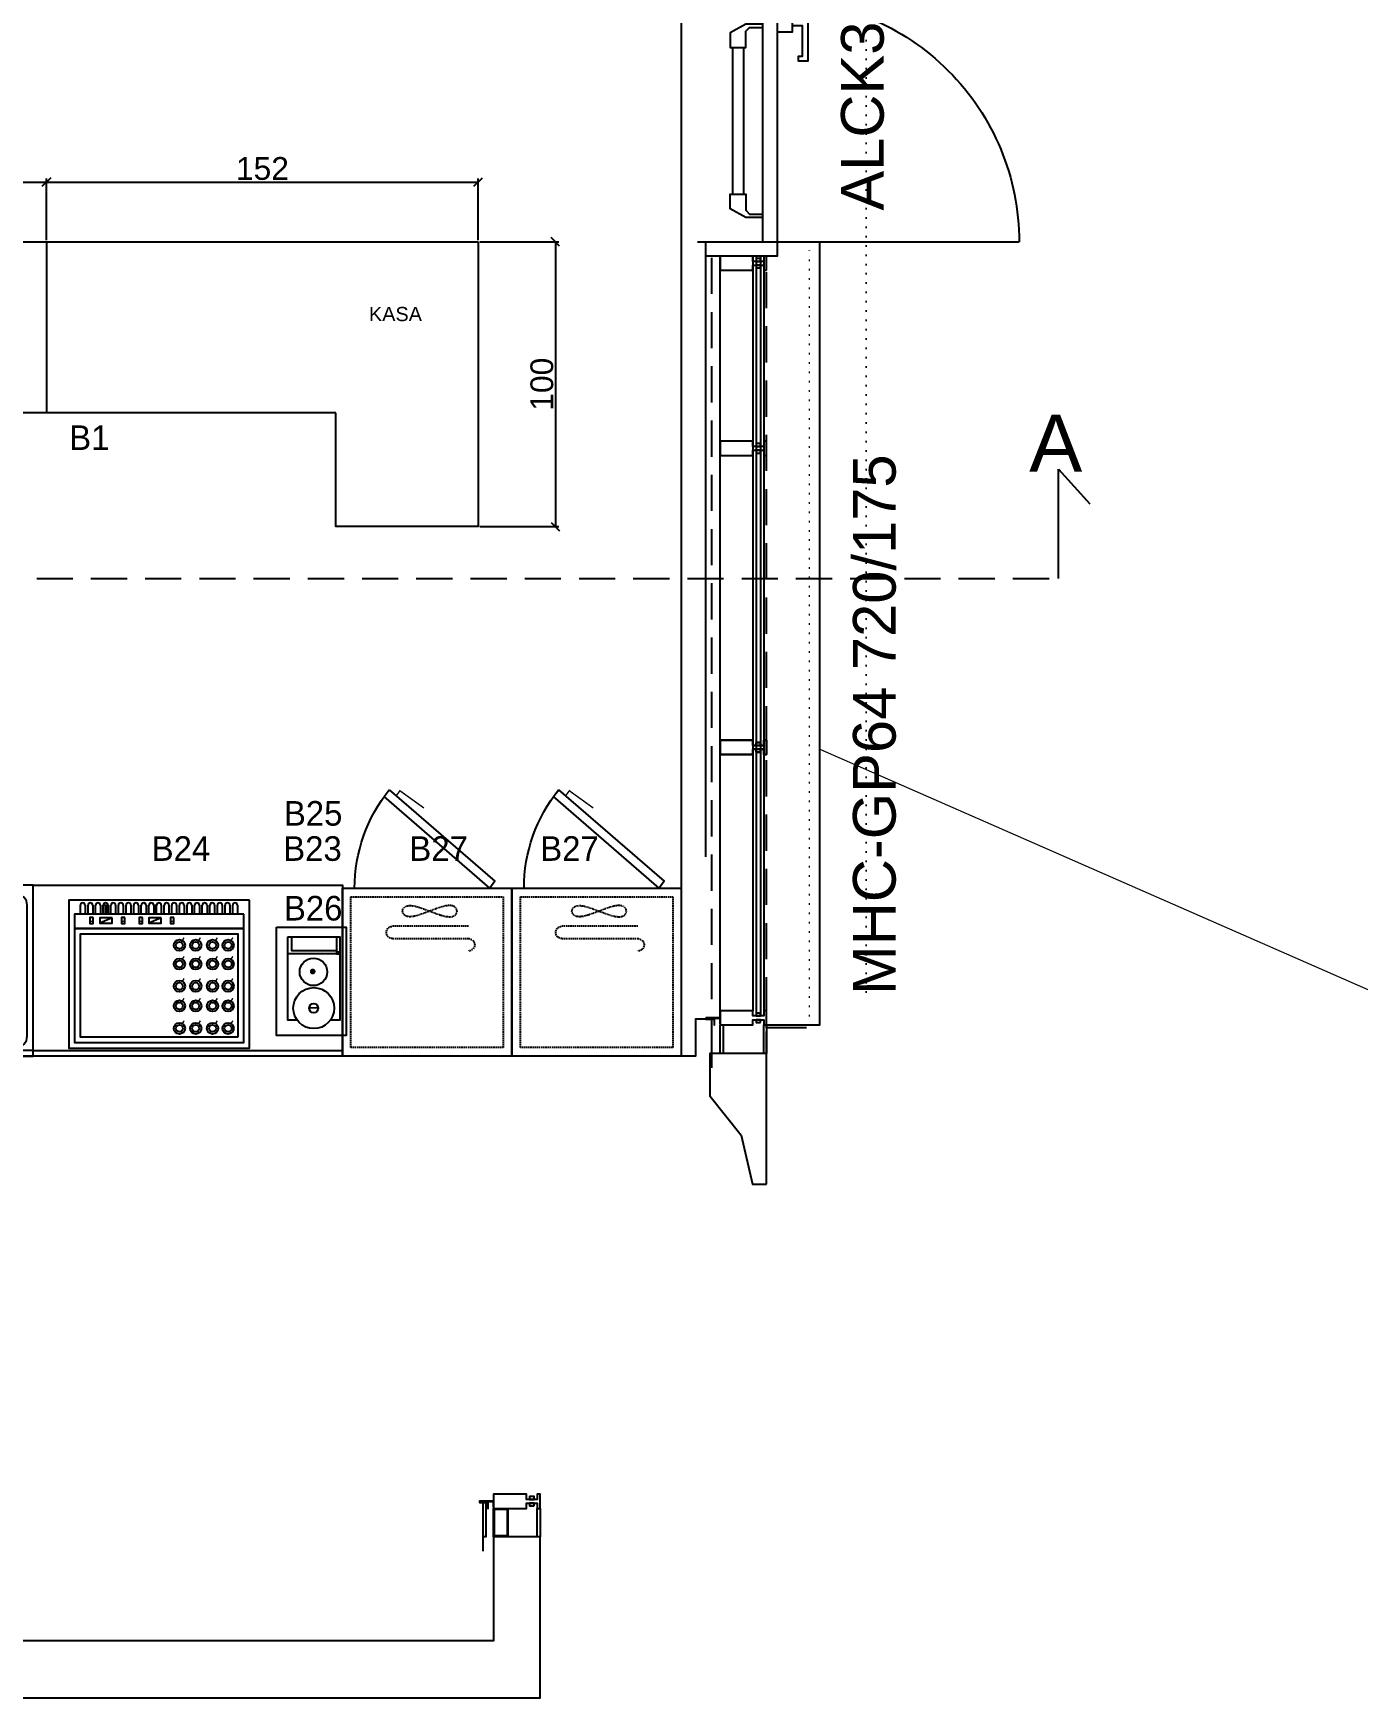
# Model space of a CAD drawing. Header units: millimetres. Extents: x 2103 to 6649, y 37758 to 41844.
# Drawn here: x 3157 to 3622, y 39838 to 40423 of the extents above; entities that cross this region are included whole.
import ezdxf
from ezdxf.enums import TextEntityAlignment as Align

# ---------------------------------------------------------------- set-up
doc = ezdxf.new("R2010")
doc.units = ezdxf.units.MM
doc.set_wipeout_variables(frame=1)
for name, pattern in [('DASHED', [0.75, 0.5, -0.25]), ('DOT2', [3.175, 0, -3.175]), ('HIDDENX2', [19.05, 12.7, -6.35])]:
    doc.linetypes.add(name, pattern=pattern)
for name, color, linetype in [('A_BetonarmeIz_ConcreteHidden', 8, 'HIDDENX2'), ('A_Cam_Glazing', 143, 'Continuous'), ('A_DuvarAlcipan_WallPlasterboard', 53, 'Continuous'), ('A_DuvarBlok_WallBrickBlock', 87, 'Continuous'), ('A_Giydirme_CurtainWall', 3, 'Continuous'), ('A_Gor_Elev4', 56, 'Continuous'), ('A_IzdusumGenel_ProjectionGeneral', 54, 'DOT2'), ('A_IzGenel_HiddenGeneral', 54, 'HIDDENX2'), ('A_Kapi_Door', 3, 'Continuous'), ('A_KapiDuvari_DoorWall', 53, 'Continuous'), ('A_Kaplama_Cladding', 25, 'Continuous'), ('A_KaplamaSeramik_Cladding', 55, 'Continuous'), ('A_Metal_Metal', 187, 'Continuous'), ('S2000-002 Çizgi', 7, 'Continuous'), ('Z_PozCamekan_RefShowcase', 152, 'Continuous'), ('Z_PozKapi_RefDoor', 5, 'Continuous'), ('Z_WipeoutKapi_WipeoutDoor', 255, 'Continuous'), ('Z_Xref', 7, 'Continuous')]:
    doc.layers.add(name, color=color, linetype=linetype)
doc.layers.add('X_KapiBilgisi_DoorInfo', color=247, linetype='Continuous', plot=False)
doc.layers.add('YN_U_YAZI SEMBOL', color=7, linetype='Continuous', lineweight=9)
doc.styles.add('NKY', font='arial.ttf')
doc.styles.add('NKY_POZ', font='arial.ttf')
doc.styles.get("Standard").update_dxf_attribs({"font": 'arial.ttf'})
doc.styles.add('TAKSİM', font='GOTHIC.TTF', dxfattribs={"height": 20})
doc.dimstyles.new('OLCU50', dxfattribs={"dimtxt": 8, "dimasz": 3, "dimexe": 1.25, "dimexo": 0.625, "dimtad": 1, "dimdec": 0, "dimtxsty": 'Standard', "dimblk": 'OBLIQUE', "dimcen": 2.5, "dimclrd": 256, "dimclre": 251, "dimclrt": 25, "dimadec": 0, "dimazin": 0, "dimtfac": 1, "dimtdec": 0, "dimtmove": 0, "dimatfit": 3, "dimldrblk": 'OBLIQUE', "dimfxl": 1, "dimarcsym": 0})

# ---------------------------------------------------------------- blocks, each defined once
blk = doc.blocks.new('GiydirmeProfil_MHT')
for points in [[(-25, 188), (25, 188), (25, 178), (6.5, 178), (6.5, 140), (25, 140), (25, 25), (-25, 25), (-25, 140), (-6.5, 140), (-6.5, 178), (-25, 178)], [(-16.5, 167), (-6.5, 167), (-6.5, 151), (-16.5, 151)], [(6.5, 167), (16.5, 167), (16.5, 151), (6.5, 151)]]:
    blk.add_lwpolyline(points, close=True)
blk = doc.blocks.new('*U3')
at = {"linetype": 'DOT2', "ltscale": 100}
blk.add_wipeout([(0, 3), (180, 3), (180, -28), (0, -28)], dxfattribs=at).dxf.layer = 'Z_WipeoutKapi_WipeoutDoor'
for p, q in [((175, 0), (5, 0)), ((90, 0), (90, -5)), ((5, -5), (175, -5))]:
    blk.add_line(p, q)
for points in [[(5, 0), (5, 85)], [(175, 0), (175, 85)], [(5, 0), (0, 0), (0, -25), (5, -25), (5, 0)], [(180, 0), (175, 0), (175, -25), (180, -25), (180, 0)], [(175, 0), (180, 0), (180, -25), (175, -25), (175, 0)]]:
    blk.add_lwpolyline(points)
at = {"ltscale": 0.14}
for points in [[(82.9, 5.43), (82.9, 10.83), (68.4, 10.83), (68.4, 7.53), (70.2, 7.53), (70.2, 8.93), (80.9, 8.93), (80.9, 5.43)], [(78.8, 0), (78.8, 5.43), (85, 5.43), (85, 0)], [(13.57, -5), (13.57, -11), (16.57, -16.5), (21.77, -16.5), (21.77, -11), (16.07, -11), (14.77, -9.7), (14.77, -5), (14.77, -5)], [(81.43, -5), (81.43, -11), (78.43, -16.5), (73.23, -16.5), (73.23, -11), (78.93, -11), (80.23, -9.7), (80.23, -5), (80.23, -5)], [(98.57, -5), (98.57, -11), (101.57, -16.5), (106.77, -16.5), (106.77, -11), (101.07, -11), (99.77, -9.7), (99.77, -5), (99.77, -5)], [(166.43, -5), (166.43, -11), (163.43, -16.5), (158.23, -16.5), (158.23, -11), (163.93, -11), (165.23, -9.7), (165.23, -5), (165.23, -5)], [(21.77, -11.69), (73.23, -11.69)], [(158.23, -11.69), (106.77, -11.69)], [(73.23, -15.69), (21.77, -15.69)], [(106.77, -15.69), (158.23, -15.69)]]:
    blk.add_lwpolyline(points, dxfattribs=at)
for centre, start, end in [((5, 0), 360, 90), ((175, 0), 90, 180)]:
    blk.add_arc(centre, 85, start, end)
at = {"layer": 'A_KapiDuvari_DoorWall'}
for points in [[(0, 0), (0, -25)], [(180, 0), (180, -25)]]:
    blk.add_lwpolyline(points, dxfattribs=at)
at = {"layer": 'X_KapiBilgisi_DoorInfo', "flags": 1}
for tag, p in [('SAGDAN/SOLDAN', (15.54, -5.58)), ('KASAMALZEMESI', (15.54, -6.06)), ('YANGINDAYANIMI', (15.54, -8.46)), ('CAM/MENFEZMALZEMESI', (15.54, -7.02)), ('CAM/MENFEZBOYUTLARI', (15.54, -7.5)), ('KANATMALZEMESI', (15.54, -6.54)), ('KILIT', (15.54, -8.94)), ('KAPIKOLU/ITME/CEKME/PANIK', (15.54, -9.42)), ('KAPICEK/CARPMABANDI/TEKMELIK', (15.54, -9.9)), ('DIGER', (15.54, -10.38)), ('IC/DIS', (15.54, -7.98))]:
    blk.add_attdef(tag, p, '', height=0.3, dxfattribs=at)
at = {"layer": 'Z_PozKapi_RefDoor', "color": 1, "style": 'NKY_POZ', "width": 0.8}
blk.add_attdef('KAPINO', text='', height=18, dxfattribs=at).set_placement((90, -30), align=Align.MIDDLE_CENTER)
blk = doc.blocks.new('_Oblique')
at = {"color": 0, "linetype": 'ByBlock', "lineweight": -2}
blk.add_line((-0.5, -0.5), (0.5, 0.5), dxfattribs=at)
blk = doc.blocks.new('*D10')
at = {"color": 251, "lineweight": -2, "transparency": 16777216}
for p, q in [((3101.24, 40349.91), (3101.24, 40371.54)), ((3161.24, 40349.91), (3161.24, 40371.54))]:
    blk.add_line(p, q, dxfattribs=at)
at = {"lineweight": -2, "transparency": 16777216}
blk.add_line((3101.24, 40370.29), (3161.24, 40370.29), dxfattribs=at)
at = {"layer": 'Defpoints', "color": 0, "transparency": 16777216}
for p in [(3161.24, 40370.29), (3101.24, 40349.29), (3161.24, 40349.29)]:
    blk.add_point(p, dxfattribs=at)
at = {"lineweight": -2, "transparency": 16777216, "xscale": 3, "yscale": 3, "zscale": 3, "rotation": 180}
blk.add_blockref('_Oblique', (3101.24, 40370.29), dxfattribs=at)
at = {"lineweight": -2, "transparency": 16777216, "xscale": 3, "yscale": 3, "zscale": 3}
blk.add_blockref('_Oblique', (3161.24, 40370.29), dxfattribs=at)
at = {"color": 25, "transparency": 16777216, "insert": (3131.24, 40375), "char_height": 8, "attachment_point": 5}
blk.add_mtext('60', dxfattribs=at)
blk = doc.blocks.new('*D11')
at = {"color": 251, "lineweight": -2, "transparency": 16777216}
for p, q in [((3161.24, 40349.91), (3161.24, 40371.54)), ((3312.87, 40349.91), (3312.87, 40371.54))]:
    blk.add_line(p, q, dxfattribs=at)
at = {"lineweight": -2, "transparency": 16777216}
blk.add_line((3161.24, 40370.29), (3312.87, 40370.29), dxfattribs=at)
at = {"layer": 'Defpoints', "color": 0, "transparency": 16777216}
for p in [(3312.87, 40370.29), (3161.24, 40349.29), (3312.87, 40349.29)]:
    blk.add_point(p, dxfattribs=at)
at = {"lineweight": -2, "transparency": 16777216, "xscale": 3, "yscale": 3, "zscale": 3, "rotation": 180}
blk.add_blockref('_Oblique', (3161.24, 40370.29), dxfattribs=at)
at = {"lineweight": -2, "transparency": 16777216, "xscale": 3, "yscale": 3, "zscale": 3}
blk.add_blockref('_Oblique', (3312.87, 40370.29), dxfattribs=at)
at = {"color": 25, "transparency": 16777216, "insert": (3237.06, 40375), "char_height": 8, "attachment_point": 5}
blk.add_mtext('152', dxfattribs=at)
blk = doc.blocks.new('*D12')
at = {"color": 251, "lineweight": -2, "transparency": 16777216}
for p, q in [((3313.49, 40349.29), (3341.22, 40349.29)), ((3313.49, 40249.29), (3341.22, 40249.29))]:
    blk.add_line(p, q, dxfattribs=at)
at = {"lineweight": -2, "transparency": 16777216}
blk.add_line((3339.97, 40349.29), (3339.97, 40249.29), dxfattribs=at)
at = {"layer": 'Defpoints', "color": 0, "transparency": 16777216}
for p in [(3312.87, 40349.29), (3312.87, 40249.29), (3339.97, 40249.29)]:
    blk.add_point(p, dxfattribs=at)
at = {"lineweight": -2, "transparency": 16777216, "xscale": 3, "yscale": 3, "zscale": 3}
for p, rotation in [((3339.97, 40349.29), 90), ((3339.97, 40249.29), 270)]:
    blk.add_blockref('_Oblique', p, dxfattribs=dict(at, rotation=rotation))
at = {"color": 25, "transparency": 16777216, "insert": (3335.26, 40299.29), "char_height": 8, "attachment_point": 5, "rotation": 90}
blk.add_mtext('100', dxfattribs=at)
blk = doc.blocks.new('A$C503C02DF')
at = {"layer": 'S2000-002 Çizgi'}
for points in [[(43.11, 93.56), (5.97, 61.44), (7.72, 59), (44.86, 91.13)], [(59.5, 59), (0, 59), (0, 0), (59.5, 0)]]:
    blk.add_lwpolyline(points, close=True, dxfattribs=at)
at = {"layer": 'S2000-002 Çizgi', "const_width": 0.5}
blk.add_lwpolyline([(40.44, 91.64), (39.31, 93.21), (32.6, 88.38), (30.89, 87.15)], dxfattribs=at)
at = {"layer": 'S2000-002 Çizgi', "linetype": 'DASHED'}
blk.add_lwpolyline([(56.5, 56), (3, 56), (3, 3), (56.5, 3)], close=True, dxfattribs=at)
at = {"layer": 'S2000-002 Çizgi', "linetype": 'DASHED', "ltscale": 0.1}
blk.add_lwpolyline([(35.78, 52.93), (34.32, 52.76), (32.62, 52.31), (30.76, 51.67), (28.81, 50.93), (26.86, 50.2), (25, 49.56), (23.29, 49.1), (21.84, 48.93), (20.69, 49.1), (19.88, 49.56), (19.39, 50.2), (19.22, 50.93), (19.39, 51.67), (19.88, 52.31), (20.69, 52.76), (21.84, 52.93), (23.29, 52.76), (25, 52.31), (26.86, 51.67), (28.81, 50.93), (30.76, 50.2), (32.62, 49.56), (34.32, 49.1), (35.78, 48.93), (36.92, 49.1), (37.74, 49.56), (38.23, 50.2), (38.39, 50.93), (38.23, 51.67), (37.74, 52.31), (36.92, 52.76)], close=True, dxfattribs=at)
at = {"layer": 'S2000-002 Çizgi', "linetype": 'DASHED'}
for points in [[(41.89, 41.28), (15.22, 41.28, 1), (15.22, 36.93)], [(15.22, 45.62), (41.89, 45.62, -1), (41.89, 41.28)]]:
    blk.add_lwpolyline(points, format="xyb", dxfattribs=at)
at = {"layer": 'S2000-002 Çizgi'}
blk.add_arc((0.22, 59), 55, 0, 38.867, dxfattribs=at)
blk = doc.blocks.new('A$C664B4501')
at = {"layer": 'S2000-002 Çizgi'}
for p, q in [((31.04, 6.26), (35.37, 8.18)), ((48.29, 6.26), (52.62, 8.18))]:
    blk.add_line(p, q, dxfattribs=at)
for points in [[(0, 0), (63.5, 0), (63.5, 52), (0, 52)], [(2, 10), (61.5, 10), (61.5, 50), (2, 50)], [(4, 48), (4, 12), (59.5, 12), (59.5, 48)], [(2, 5), (61.5, 5), (61.5, 10), (2, 10)], [(26.58, 6.14), (27.76, 6.14), (27.76, 8.24), (26.58, 8.24)], [(31.04, 6.26), (35.37, 6.26), (35.37, 8.18), (31.04, 8.18)], [(37.66, 6.14), (38.83, 6.14), (38.83, 8.24), (37.66, 8.24)], [(43.83, 6.14), (45.01, 6.14), (45.01, 8.24), (43.83, 8.24)], [(48.29, 6.26), (52.62, 6.26), (52.62, 8.18), (48.29, 8.18)], [(54.91, 6.14), (56.08, 6.14), (56.08, 8.24), (54.91, 8.24)]]:
    blk.add_lwpolyline(points, close=True, dxfattribs=at)
for points, const_width in [([(6.48, 43.33), (5.89, 42.38)], 0.5), ([(11.92, 43.33), (11.34, 42.38)], 0.5), ([(17.86, 43.33), (17.28, 42.38)], 0.5), ([(23.59, 43.33), (23.01, 42.38)], 0.5), ([(6.48, 35.43), (5.89, 34.49)], 0.5), ([(11.92, 35.43), (11.34, 34.49)], 0.5), ([(17.86, 35.43), (17.28, 34.49)], 0.5), ([(23.59, 35.43), (23.01, 34.49)], 0.5), ([(6.48, 28.51), (5.89, 27.56)], 0.5), ([(11.92, 28.51), (11.34, 27.56)], 0.5), ([(17.86, 28.51), (17.28, 27.56)], 0.5), ([(23.59, 28.51), (23.01, 27.56)], 0.5), ([(6.48, 20.73), (5.89, 19.78)], 0.5), ([(11.92, 20.73), (11.34, 19.78)], 0.5), ([(17.86, 20.73), (17.28, 19.78)], 0.5), ([(23.59, 20.73), (23.01, 19.78)], 0.5), ([(6.48, 14.14), (5.89, 13.19)], 0.5), ([(11.92, 14.14), (11.34, 13.19)], 0.5), ([(17.86, 14.14), (17.28, 13.19)], 0.5), ([(23.59, 14.14), (23.01, 13.19)], 0.5), ([(26.58, 7.5), (27.76, 7.5)], 0.5), ([(37.66, 7.5), (38.83, 7.5)], 0.5), ([(43.83, 7.5), (45.01, 7.5)], 0.5), ([(54.91, 7.5), (56.08, 7.5)], 0.5), ([(33.23, 5), (33.23, 1.5)], 1), ([(50.48, 5), (50.48, 1.5)], 1)]:
    blk.add_lwpolyline(points, dxfattribs=dict(at, const_width=const_width))
for points in [[(4.26, 1.85), (4.26, 5)], [(5.93, 5), (5.93, 1.85)], [(6.93, 1.85), (6.93, 5)], [(8.61, 5), (8.61, 1.85)], [(9.61, 1.85), (9.61, 5)], [(11.28, 5), (11.28, 1.85)], [(12.28, 1.85), (12.28, 5)], [(13.96, 5), (13.96, 1.85)], [(14.96, 1.85), (14.96, 5)], [(16.63, 5), (16.63, 1.85)], [(17.63, 1.85), (17.63, 5)], [(19.31, 5), (19.31, 1.85)], [(20.31, 1.85), (20.31, 5)], [(21.98, 5), (21.98, 1.85)], [(22.98, 1.85), (22.98, 5)], [(24.66, 5), (24.66, 1.85)], [(25.66, 1.85), (25.66, 5)], [(27.33, 5), (27.33, 1.85)], [(28.33, 1.85), (28.33, 5)], [(30.01, 5), (30.01, 1.85)], [(31.01, 1.85), (31.01, 5)], [(32.68, 5), (32.68, 1.85)], [(33.68, 1.85), (33.68, 5)], [(35.36, 5), (35.36, 1.85)], [(36.36, 1.85), (36.36, 5)], [(38.03, 5), (38.03, 1.85)], [(39.03, 1.85), (39.03, 5)], [(40.71, 5), (40.71, 1.85)], [(41.71, 1.85), (41.71, 5)], [(43.38, 5), (43.38, 1.85)], [(44.38, 1.85), (44.38, 5)], [(46.06, 5), (46.06, 1.85)], [(47.06, 1.85), (47.06, 5)], [(48.73, 5), (48.73, 1.85)], [(49.73, 1.85), (49.73, 5)], [(51.4, 5), (51.4, 1.85)], [(52.4, 1.85), (52.4, 5)], [(54.08, 5), (54.08, 1.85)], [(55.08, 1.85), (55.08, 5)], [(56.75, 5), (56.75, 1.85)], [(57.75, 1.85), (57.75, 5)], [(59.43, 5), (59.43, 1.85)]]:
    blk.add_lwpolyline(points, dxfattribs=at)
for centre, radius in [((7.54, 45.07), 1.98), ((12.99, 45.07), 1.98), ((18.93, 45.07), 1.98), ((24.66, 45.07), 1.98), ((7.54, 45.07), 1.24), ((12.99, 45.07), 1.24), ((18.93, 45.07), 1.24), ((24.66, 45.07), 1.24), ((7.54, 37.17), 1.98), ((7.54, 37.17), 1.24), ((12.99, 37.17), 1.98), ((12.99, 37.17), 1.24), ((18.93, 37.17), 1.98), ((18.93, 37.17), 1.24), ((24.66, 37.17), 1.98), ((24.66, 37.17), 1.24), ((7.54, 30.25), 1.98), ((7.54, 30.25), 1.24), ((12.99, 30.25), 1.98), ((12.99, 30.25), 1.24), ((18.93, 30.25), 1.98), ((18.93, 30.25), 1.24), ((24.66, 30.25), 1.98), ((24.66, 30.25), 1.24), ((7.54, 22.47), 1.98), ((7.54, 22.47), 1.24), ((12.99, 22.47), 1.98), ((12.99, 22.47), 1.24), ((18.93, 22.47), 1.98), ((18.93, 22.47), 1.24), ((24.66, 22.47), 1.98), ((24.66, 22.47), 1.24), ((7.54, 15.88), 1.98), ((12.99, 15.88), 1.98), ((18.93, 15.88), 1.98), ((24.66, 15.88), 1.98), ((7.54, 15.88), 1.24), ((12.99, 15.88), 1.24), ((18.93, 15.88), 1.24), ((24.66, 15.88), 1.24)]:
    blk.add_circle(centre, radius, dxfattribs=at)
for centre in [(5.1, 1.85), (7.77, 1.85), (10.45, 1.85), (13.12, 1.85), (15.8, 1.85), (18.47, 1.85), (21.14, 1.85), (23.82, 1.85), (26.49, 1.85), (29.17, 1.85), (31.84, 1.85), (34.52, 1.85), (37.19, 1.85), (39.87, 1.85), (42.54, 1.85), (45.22, 1.85), (47.89, 1.85), (50.57, 1.85), (53.24, 1.85), (55.92, 1.85), (58.59, 1.85)]:
    blk.add_arc(centre, 0.837, 180, 0, dxfattribs=at)
blk = doc.blocks.new('A$C1C4536AD')
at = {"layer": 'S2000-002 Çizgi'}
for points in [[(0, 29), (0, 0), (18.5, 0)], [(3.39, 29), (0, 29), (0, 26.84)], [(7.82, 24.81), (10.92, 24.88)], [(18.5, 26.95), (18.5, 29), (15.2, 29)], [(18.5, 0), (18.5, 29)], [(0, 5.79), (18.5, 5.79)], [(1.26, 0), (1.26, 4.77), (16.97, 4.77), (16.97, 0)]]:
    blk.add_lwpolyline(points, dxfattribs=at)
at = {"layer": 'S2000-002 Çizgi', "const_width": 1}
blk.add_lwpolyline([(9.18, 12.02, 1), (10.18, 12.02, 1)], format="xyb", close=True, dxfattribs=at)
at = {"layer": 'S2000-002 Çizgi'}
blk.add_lwpolyline([(0.33, 5.24), (1.35, 5.24), (1.35, 5.79), (0.33, 5.79)], close=True, dxfattribs=at)
for centre, radius in [((9.3, 24.88), 7.2), ((9.3, 24.88), 1.6), ((9.43, 12.15), 4.82)]:
    blk.add_circle(centre, radius, dxfattribs=at)
blk = doc.blocks.new('A$C035C0B13')
at = {"layer": 'S2000-002 Çizgi'}
for p, q in [((105.13, 22.71), (105.13, 30.6)), ((101.22, 21.05), (95.13, 26.06)), ((99.99, 17.24), (92.18, 16.13))]:
    blk.add_line(p, q, dxfattribs=at)
for points in [[(170, 60), (0, 60), (0, 0), (170, 0)], [(170, 2), (0, 2), (0, 0), (170, 0)]]:
    blk.add_lwpolyline(points, close=True, dxfattribs=at)
for points in [[(163.87, 57), (7, 57, 0.414214), (3, 53), (3, 7, 0.414214), (7, 3), (163.87, 3, 0.414214), (167.87, 7), (167.87, 53, 0.414214)], [(107.65, 50), (75.65, 50, 0.414214), (71.65, 46), (71.65, 14, 0.414214), (75.65, 10), (107.65, 10, 0.414214), (111.65, 14), (111.65, 46, 0.414214)]]:
    blk.add_lwpolyline(points, format="xyb", close=True, dxfattribs=at)
blk.add_circle((104.94, 17.74), 3.19, dxfattribs=at)

msp = doc.modelspace()

# ---------------------------------------------------------------- linework, layer by layer
at = {"color": 240}
msp.add_lwpolyline([(3516.65, 40231.1), (3516.65, 40269.49)], dxfattribs=at)
at = {"color": 32}
msp.add_lwpolyline([(3516.65, 40269.49), (3527.66, 40257.26)], dxfattribs=at)
at = {"color": 240, "linetype": 'HIDDENX2'}
msp.add_lwpolyline([(2433.87, 40231.1), (3516.65, 40231.1)], dxfattribs=at)
for points in [[(3156.58, 40123.33), (3265.17, 40123.33), (3265.17, 40063.33), (3156.58, 40063.33)], [(3242, 40108.61), (3266.47, 40108.61), (3266.47, 40070.59), (3242, 40070.59)], [(3156.58, 40065.33), (3265.17, 40065.33), (3265.17, 40063.33), (3156.58, 40063.33)]]:
    msp.add_lwpolyline(points, close=True)
at = {"layer": 'A_BetonarmeIz_ConcreteHidden'}
msp.add_lwpolyline([(3414.17, 40059.29), (3414.17, 40809.29)], dxfattribs=at)
at = {"layer": 'A_Cam_Glazing'}
for p, q in [((3410.47, 40791.13), (3410.47, 40077.44)), ((3412.07, 40791.13), (3412.07, 40077.44)), ((3413.17, 40791.13), (3413.17, 40077.44)), ((3409.37, 40789.28), (3409.37, 40079.29))]:
    msp.add_line(p, q, dxfattribs=at)
at = {"layer": 'A_DuvarAlcipan_WallPlasterboard'}
for p, q in [((3394.87, 40059.29), (3394.87, 40076.29)), ((3314.59, 39889.55), (3314.59, 39906.55))]:
    msp.add_line(p, q, dxfattribs=at)
msp.add_lwpolyline([(3395.76, 40076.28), (3389.2, 40076.28), (3389.17, 40063.33), (2501.24, 40063.33), (2501.24, 40333.33)], dxfattribs=at)
at = {"layer": 'A_DuvarBlok_WallBrickBlock'}
for points in [[(3414.17, 40018.33), (3414.17, 40064.29), (3394.17, 40064.29), (3394.17, 40049.36), (3405.27, 40035.56), (3409.17, 40018.33)], [(3334.59, 39894.55), (3318.29, 39894.55), (3318.29, 39858.05), (2474.59, 39858.05), (2474.59, 39838.05), (3334.59, 39838.05)]]:
    msp.add_lwpolyline(points, close=True, dxfattribs=at)
at = {"layer": 'A_Gor_Elev4'}
for p, q in [((3397.87, 40076.79), (3392.86, 40076.79)), ((3318.29, 39907.05), (3313.29, 39907.05))]:
    msp.add_line(p, q, dxfattribs=at)
for points in [[(3392.86, 40234.29), (3392.86, 40791.78)], [(3392.86, 40133.33), (3392.86, 40234.29)]]:
    msp.add_lwpolyline(points, dxfattribs=at)
at = {"layer": 'A_IzdusumGenel_ProjectionGeneral', "linetype": 'ByBlock'}
msp.add_lwpolyline([(3429.17, 40074.29), (3432.87, 40074.29), (3432.87, 40349.29)], dxfattribs=at)
at = {"layer": 'A_Kaplama_Cladding'}
for points in [[(3397.86, 40074.29), (3398.86, 40074.29), (3398.87, 40064.29), (3397.87, 40064.29)], [(3413.17, 40074.29), (3414.17, 40074.29), (3414.17, 40064.29), (3413.17, 40064.29)], [(3314.59, 39906.55), (3315.59, 39906.55), (3315.59, 39894.55), (3314.59, 39894.55)], [(3333.59, 39904.55), (3334.59, 39904.55), (3334.59, 39894.55), (3333.59, 39894.55)]]:
    msp.add_lwpolyline(points, close=True, dxfattribs=at)
at = {"layer": 'A_KaplamaSeramik_Cladding'}
msp.add_lwpolyline([(3428.17, 40073.29), (3414.17, 40073.29), (3414.17, 40074.29), (3429.17, 40074.29)], dxfattribs=at)
at = {"layer": 'A_Metal_Metal'}
for points in [[(3392.98, 40076.29), (3395.76, 40076.29), (3395.77, 40074.29), (3395.89, 40074.29), (3395.89, 40076.29, 0.414214), (3395.76, 40076.41), (3392.98, 40076.41), (3392.98, 40076.67), (3397.75, 40076.67), (3397.75, 40074.79), (3397.87, 40074.79), (3397.87, 40076.67, 0.414214), (3397.75, 40076.79), (3392.98, 40076.79, 0.414214), (3392.86, 40076.67), (3392.86, 40076.41, 0.414214)], [(3392.98, 40076.28), (3395.76, 40076.28), (3395.77, 40074.28), (3395.89, 40074.28), (3395.89, 40076.28, 0.414214), (3395.76, 40076.4), (3392.98, 40076.4), (3392.98, 40076.66), (3397.75, 40076.66), (3397.75, 40074.78), (3397.87, 40074.78), (3397.87, 40076.66, 0.414214), (3397.75, 40076.78), (3392.98, 40076.78, 0.414214), (3392.86, 40076.66), (3392.86, 40076.4, 0.414214)], [(3313.41, 39906.55), (3316.19, 39906.55), (3316.19, 39904.55), (3316.31, 39904.55), (3316.31, 39906.55, 0.414214), (3316.19, 39906.67), (3313.41, 39906.67), (3313.41, 39906.93), (3318.17, 39906.93), (3318.17, 39905.05), (3318.29, 39905.05), (3318.29, 39906.93, 0.414214), (3318.17, 39907.05), (3313.41, 39907.05, 0.414214), (3313.29, 39906.93), (3313.29, 39906.67, 0.414214)]]:
    msp.add_lwpolyline(points, format="xyb", close=True, dxfattribs=at)
for points in [[(3318.29, 39894.55), (3318.29, 39904.55), (3323.29, 39904.55), (3323.29, 39894.55)], [(3318.59, 39894.85), (3318.59, 39904.25), (3322.99, 39904.25), (3322.99, 39894.85)]]:
    msp.add_lwpolyline(points, close=True, dxfattribs=at)
at = {"layer": 'YN_U_YAZI SEMBOL', "color": 53}
msp.add_lwpolyline([(3432.87, 40171.12), (3668.29, 40067.86)], dxfattribs=at)
at = {"layer": 'Z_Xref', "color": 31}
msp.add_lwpolyline([(3384.17, 40813.33), (3384.17, 40063.33)], dxfattribs=at)
at = {"layer": 'Z_Xref'}
msp.add_lwpolyline([(3101.24, 40349.29), (3161.24, 40349.29), (3161.24, 40289.29), (3101.24, 40289.29)], close=True, dxfattribs=at)
for points in [[(3161.24, 40349.29), (3312.87, 40349.29)], [(3312.87, 40349.29), (3312.87, 40249.29), (3262.87, 40249.29), (3262.87, 40289.29)], [(3262.87, 40289.29), (3161.24, 40289.29)]]:
    msp.add_lwpolyline(points, dxfattribs=at)

# ---------------------------------------------------------------- block references
msp.add_blockref('A$C035C0B13', (2986.58, 40063.33))
at = {"layer": 'A_Giydirme_CurtainWall', "extrusion": (0, 0, -1), "xscale": 0.1, "yscale": 0.1, "zscale": -0.1, "rotation": 90}
for p in [(-3395.37, 40341.79), (-3395.37, 40276.79), (-3395.37, 40171.79), (-3395.37, 40076.79)]:
    msp.add_blockref('GiydirmeProfil_MHT', p, dxfattribs=at)
at = {"layer": 'A_Giydirme_CurtainWall', "yscale": 0.1, "zscale": 0.1, "rotation": 270}
for p, xscale in [((3395.37, 40171.78), 0.1), ((3315.79, 39907.05), -0.1)]:
    msp.add_blockref('GiydirmeProfil_MHT', p, dxfattribs=dict(at, xscale=xscale))
at = {"layer": 'S2000-002 Çizgi', "xscale": -1}
for p in [(3324.67, 40063.33), (3384.17, 40063.33)]:
    msp.add_blockref('A$C503C02DF', p, dxfattribs=at)
at = {"layer": 'S2000-002 Çizgi', "rotation": 179.9999999999997}
for name, p in [('A$C664B4501', (3232.56, 40118.16)), ('A$C1C4536AD', (3264.4, 40105.07))]:
    msp.add_blockref(name, p, dxfattribs=at)

# ---------------------------------------------------------------- texts
at = {"style": 'TAKSİM'}
for s, p in [('B1', (3176.27, 40276.21)), ('B25', (3254.89, 40144.28)), ('B24', (3208.45, 40131.92)), ('B23', (3254.65, 40131.92)), ('B27', (3298.96, 40131.92)), ('B27', (3344.93, 40131.92)), ('B26', (3254.89, 40110.97))]:
    msp.add_text(s, height=8.64, dxfattribs=at).set_placement(p, align=Align.CENTER)
at = {"color": 32, "insert": (3506.4, 40288.61), "char_height": 20, "attachment_point": 1}
msp.add_mtext_dynamic_manual_height_columns('A', width=1494.0909, gutter_width=12.5, heights=[0], dxfattribs=at)
at = {"layer": 'Z_PozCamekan_RefShowcase', "style": 'NKY'}
msp.add_text('MHC-GP64 720/175', height=15, rotation=90, dxfattribs=at).set_placement((3459.5, 40084.81))
at = {"layer": 'Z_PozCamekan_RefShowcase', "insert": (3440.3, 40508.21), "char_height": 15, "attachment_point": 3, "rotation": 90, "style": 'NKY'}
msp.add_mtext_dynamic_manual_height_columns('ALCK3 180/220 ', width=1487.4617, gutter_width=2000, heights=[0], dxfattribs=at)
at = {"layer": 'Z_Xref', "color": 34, "insert": (3274.48, 40326.44), "char_height": 5, "attachment_point": 1, "style": 'NKY'}
msp.add_mtext_dynamic_manual_height_columns('KASA', width=10.1028, gutter_width=2000, heights=[0], dxfattribs=at)

# ---------------------------------------------------------------- dimensions: what is measured, and where the dimension line sits
for base, p1, p2, picture, middle in [((3161.24, 40370.29), (3101.24, 40349.29), (3161.24, 40349.29), '*D10', (3131.24, 40375)), ((3312.87, 40370.29), (3161.24, 40349.29), (3312.87, 40349.29), '*D11', (3237.06, 40375))]:
    dim = msp.add_linear_dim(base=base, p1=p1, p2=p2, dimstyle='OLCU50', override={"dimtmove": 1})
    dim.commit()
    dim.dimension.update_dxf_attribs({"geometry": picture, "text_midpoint": middle})
dim = msp.add_linear_dim(base=(3339.97, 40249.29), p1=(3312.87, 40349.29), p2=(3312.87, 40249.29), angle=90, dimstyle='OLCU50')
dim.commit()
dim.dimension.update_dxf_attribs({"geometry": '*D12', "text_midpoint": (3335.26, 40299.29)})

# ---------------------------------------------------------------- next in the draw order: block references
at = {"layer": 'A_Kapi_Door', "extrusion": (0, 0, -1), "zscale": -1, "rotation": 90}
msp.add_blockref('*U3', (-3417.87, 40344.29), dxfattribs=at)

# ---------------------------------------------------------------- next in the draw order: linework, layer by layer
at = {"layer": 'A_Gor_Elev4'}
msp.add_lwpolyline([(3397.87, 40076.79), (3397.87, 40344.29)], dxfattribs=at)
at = {"layer": 'A_IzdusumGenel_ProjectionGeneral'}
for points in [[(3449.17, 40085.94), (3449.17, 40938.33), (2609.17, 40938.33), (2609.17, 41514.26)], [(3429.17, 40074.29), (3429.17, 40349.29)]]:
    msp.add_lwpolyline(points, dxfattribs=at)
at = {"layer": 'A_IzGenel_HiddenGeneral'}
msp.add_lwpolyline([(3394.87, 40064.29), (3394.87, 40344.29)], dxfattribs=at)
at = {"layer": 'Z_Xref'}
msp.add_lwpolyline([(3389.87, 40349.29), (3392.87, 40349.29)], dxfattribs=at)

doc.saveas('drawing.dxf')
